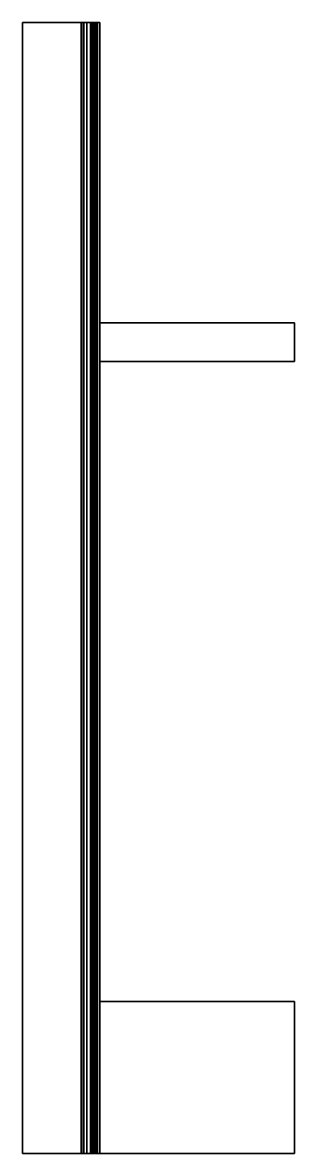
# Model space of a CAD drawing. Extents: x 0 to 182, y -138 to 0.
# Drawn here: x 149.3 to 182.5, y -138 to 0 of the extents above.
import ezdxf

# ---------------------------------------------------------------- set-up
doc = ezdxf.new("R2010")
doc.units = 0
doc.header["$MEASUREMENT"] = 0
doc.layers.add('ACESSORIOS', color=3, linetype='CONTINUOUS')

msp = doc.modelspace()

# ---------------------------------------------------------------- linework, layer by layer
at = {"layer": 'ACESSORIOS'}
for points in [[(149.34, 0, 6.88), (157.75, 0, 6.88), (157.75, 0, 11.29), (149.34, 0, 11.29)], [(156.5, -138, 6.88), (156.5, 0, 6.88), (149.34, 0, 6.88), (149.34, -138, 6.88)], [(156.5, 0, 6.88), (156.5, 0, 2.25), (157.75, 0, 2.25), (157.75, 0, 6.88)], [(156.5, 0, 2.25), (156.5, -138, 2.25), (156.5, -138, 6.88), (156.5, 0, 6.88)], [(157.75, 0, 2.25), (157.75, -138, 2.25), (157.75, -138, 11.29), (157.75, 0, 11.29)], [(158.75, -36.62), (158.75, -36.62, 1.25), (158.75, 0, 1.25), (158.75, 0)], [(157.75, -138, 11.29), (157.75, 0, 11.29), (149.34, 0, 11.29), (149.34, -138, 11.29)], [(149.34, 0, 6.88), (149.34, 0, 11.29), (149.34, -138, 11.29), (149.34, -138, 6.88)], [(158.75, -36.62), (182.5, -36.62), (182.5, -36.62, 1.25), (158.75, -36.62, 1.25)], [(182.5, -41.37), (182.5, -36.62), (158.75, -36.62), (158.75, -41.37)], [(158.75, -41.37, 1.25), (158.75, -36.62, 1.25), (182.5, -36.62, 1.25), (182.5, -41.37, 1.25)], [(182.5, -36.62, 1.25), (182.5, -41.37, 1.25), (182.5, -41.37), (182.5, -36.62)], [(158.75, -41.37), (182.5, -41.37), (182.5, -41.37, 1.25), (158.75, -41.37, 1.25)], [(182.5, -41.37, 1.25), (158.75, -41.37, 1.25), (158.75, -41.37), (182.5, -41.37)], [(158.75, -41.37), (158.75, -119.46), (158.75, -119.46, 1.25), (158.75, -41.37, 1.25)], [(158.75, -119.46, 1.25), (158.75, -119.46), (182.5, -119.46), (182.5, -119.46, 1.25)], [(182.5, -119.46, 1.25), (158.75, -119.46, 1.25), (158.75, -138, 1.25), (182.5, -138, 1.25)], [(182.5, -119.46), (158.75, -119.46), (158.75, -138), (182.5, -138)], [(182.5, -119.46, 1.25), (182.5, -138, 1.25), (182.5, -138), (182.5, -119.46)], [(149.34, -138, 6.88), (157.75, -138, 6.88), (157.75, -138, 11.29), (149.34, -138, 11.29)], [(156.5, -138, 6.88), (156.5, -138, 2.25), (157.75, -138, 2.25), (157.75, -138, 6.88)], [(158.75, -138, 1.25), (158.75, -138), (182.5, -138), (182.5, -138, 1.25)]]:
    msp.add_3dface(points, dxfattribs=at)

# ---------------------------------------------------------------- meshes
mesh = msp.add_polymesh((2, 7), dxfattribs=at)
for k, corner in enumerate([(158.75, -138), (158.17, -138, 0.08), (157.62, -138, 0.3), (157.16, -138, 0.66), (156.8, -138, 1.13), (156.57, -138, 1.67), (156.5, -138, 2.25), (158.75, 0), (158.17, 0, 0.08), (157.62, 0, 0.3), (157.16, 0, 0.66), (156.8, 0, 1.13), (156.57, 0, 1.67), (156.5, 0, 2.25)]):
    mesh.set_mesh_vertex(divmod(k, 7), corner)
mesh = msp.add_polymesh((2, 7), dxfattribs=at)
for k, corner in enumerate([(157.75, 0, 2.25), (157.78, 0, 1.99), (157.88, 0, 1.75), (158.04, 0, 1.54), (158.25, 0, 1.38), (158.49, 0, 1.28), (158.75, 0, 1.25), (156.5, 0, 2.25), (156.57, 0, 1.67), (156.8, 0, 1.13), (157.16, 0, 0.66), (157.62, 0, 0.3), (158.17, 0, 0.08), (158.75, 0)]):
    mesh.set_mesh_vertex(divmod(k, 7), corner)
mesh = msp.add_polymesh((2, 7), dxfattribs=at)
for k, corner in enumerate([(158.75, 0, 1.25), (158.49, 0, 1.28), (158.25, 0, 1.38), (158.04, 0, 1.54), (157.88, 0, 1.75), (157.78, 0, 1.99), (157.75, 0, 2.25), (158.75, -138, 1.25), (158.49, -138, 1.28), (158.25, -138, 1.38), (158.04, -138, 1.54), (157.88, -138, 1.75), (157.78, -138, 1.99), (157.75, -138, 2.25)]):
    mesh.set_mesh_vertex(divmod(k, 7), corner)
mesh = msp.add_polymesh((2, 7), dxfattribs=at)
for k, corner in enumerate([(157.75, -138, 2.25), (157.78, -138, 1.99), (157.88, -138, 1.75), (158.04, -138, 1.54), (158.25, -138, 1.38), (158.49, -138, 1.28), (158.75, -138, 1.25), (156.5, -138, 2.25), (156.57, -138, 1.67), (156.8, -138, 1.13), (157.16, -138, 0.66), (157.62, -138, 0.3), (158.17, -138, 0.08), (158.75, -138)]):
    mesh.set_mesh_vertex(divmod(k, 7), corner)

doc.saveas('drawing.dxf')
